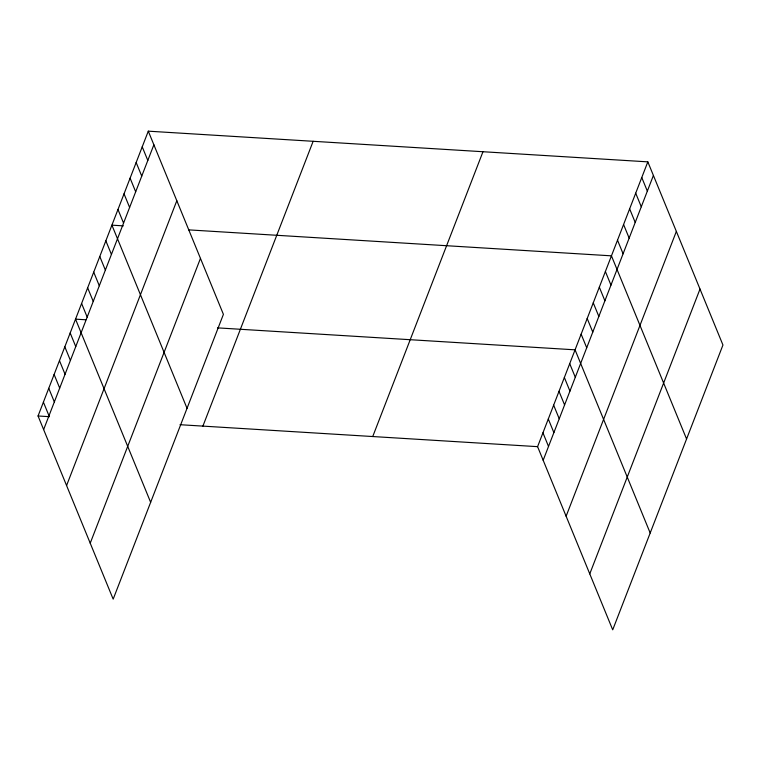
<?xml version="1.0" encoding="UTF-8"?>
<svg xmlns="http://www.w3.org/2000/svg" width="761" height="761" viewBox="0 0 761 761"><rect width="100%" height="100%" fill="white"/><g stroke="black" fill="none" stroke-linecap="round" stroke-linejoin="round"><path stroke-width="1.14" d="M148.29 131.168L223.411 314.341L113.17 599.145L38.05 415.982L148.29 131.168L647.83 161.855L722.95 345.018L612.71 629.832L537.589 446.659L647.83 161.855M43.634 429.594L153.874 144.78M66.578 485.547L176.818 200.733M90.226 543.192L200.466 258.379M202.902 426.103L313.142 141.299M372.738 436.538L482.978 151.724M543.173 460.272L653.404 175.458M566.117 516.224L676.358 231.411M589.765 573.88L700.006 289.066M123.358 225.865L111.915 225.161L187.035 408.324M188.614 229.87L611.444 255.839L686.574 439.002M85.831 319.782L75.529 319.144L150.649 502.317M217.484 327.867L575.069 349.832L650.189 532.995M38.05 415.982L49.494 416.686M180.005 424.705L537.589 446.659M641.761 177.513L647.345 191.125M635.701 193.18L641.285 206.792M629.642 208.847L635.216 222.45M623.573 224.514L629.157 238.117M617.513 240.172L623.097 253.784M605.385 271.506L610.969 285.109M599.326 287.173L604.9 300.776M593.257 302.83L598.84 316.443M587.197 318.498L592.781 332.11M581.138 334.165L586.712 347.767M569.713 363.663L575.297 377.266M564.358 377.494L569.941 391.106M559.002 391.325L564.586 404.938M553.656 405.166L559.23 418.769M548.301 418.997L553.875 432.6M542.945 432.828L548.519 446.441M142.231 146.835L147.805 160.438M136.162 162.502L141.746 176.105M130.102 178.16L135.677 191.772M124.033 193.827L129.617 207.439M117.974 209.494L123.558 223.097M105.846 240.818L111.429 254.431M99.786 256.486L105.36 270.098M93.717 272.153L99.301 285.755M87.658 287.82L93.242 301.423M81.598 303.477L87.173 317.09M70.174 332.976L75.758 346.588M64.818 346.816L70.402 360.419M59.472 360.647L65.046 374.25M54.117 374.479L59.691 388.091M48.761 388.319L54.335 401.922M43.406 402.15L48.989 415.753"/></g></svg>
